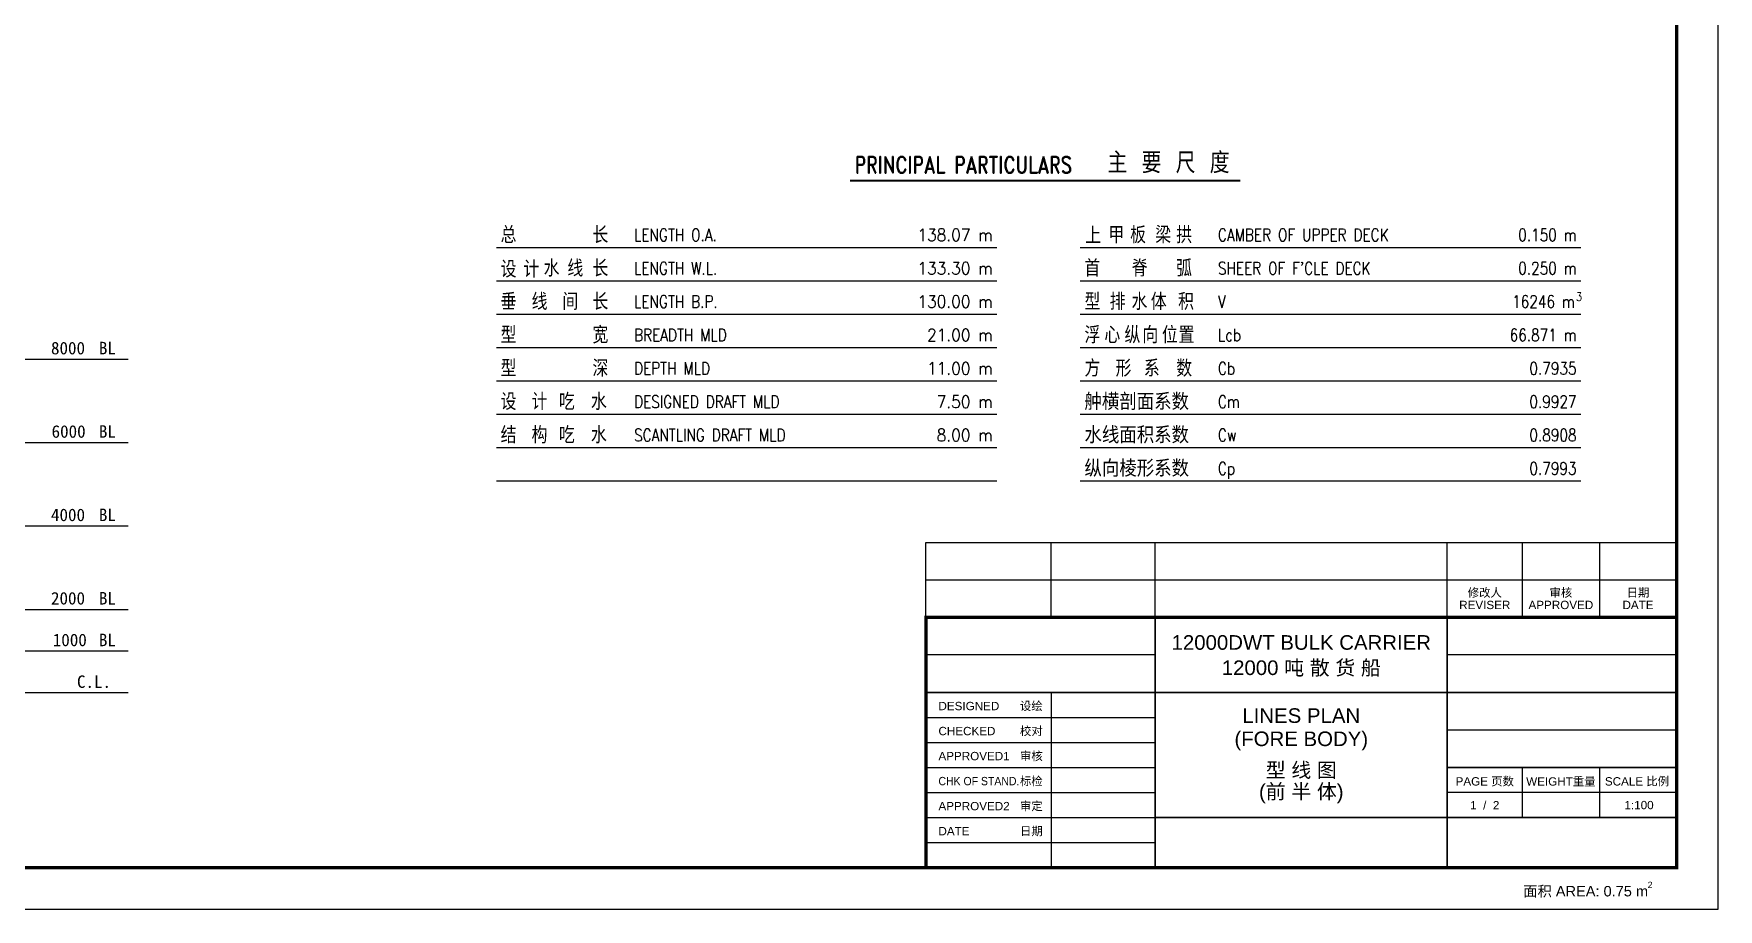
# Model space of a CAD drawing. Header units: millimetres. Extents: x 144707 to 335107, y -68023 to 180297.
# Drawn here: x 294712 to 335107, y 12138 to 33138 of the extents above; entities that cross this region are included whole.
import ezdxf
from ezdxf.enums import TextEntityAlignment as Align

# ---------------------------------------------------------------- set-up
doc = ezdxf.new("R2010")
doc.units = ezdxf.units.MM
for name, color, linetype in [('CONT_WIDE', 3, 'Continuous'), ('TEXT_C', 2, 'Continuous'), ('TEXT_E', 4, 'Continuous'), ('WATER LINE', 62, 'Continuous')]:
    doc.layers.add(name, color=color, linetype=linetype)
doc.styles.add('HZ', font='romans', dxfattribs={"width": 0.8, "height": 4, "bigfont": 'hzdx'})
doc.styles.add('HZDX', font='romans.shx', dxfattribs={"width": 0.8, "height": 300})
doc.styles.add('ROMAND', font='romand', dxfattribs={"width": 0.8, "height": 5})
doc.styles.add('SWISS721LIGHTBT', font='swissl.ttf')

# ---------------------------------------------------------------- blocks, each defined once
blk = doc.blocks.new('TITLE3')
for p, q in [((-12500, 5100), (-18000, 5100)), ((0, 5100), (-5500, 5100)), ((-15000, 4200), (-15000, 0)), ((-18000, 3600), (-12500, 3600)), ((0, 3300), (-5500, 3300)), ((-18000, 3000), (-12500, 3000)), ((-18000, 2400), (-12500, 2400)), ((-18000, 1800), (-12500, 1800)), ((0, 1800), (-5500, 1800)), ((-18000, 1200), (-12500, 1200)), ((-5500, 0), (-5500, 1200)), ((-18000, 600), (-12500, 600))]:
    blk.add_line(p, q)
at = {"const_width": 80}
blk.add_lwpolyline([(-18000, 0), (0, 0), (0, 6000), (-18000, 6000)], close=True, dxfattribs=at)
at = {"const_width": 40}
for points in [[(-12500, 6000), (-12500, 0)], [(-5500, 6000), (-5500, 0)], [(-18000, 4200), (0, 4200)], [(-5500, 2400), (0, 2400)], [(-12500, 1200), (0, 1200)]]:
    blk.add_lwpolyline(points, dxfattribs=at)

msp = doc.modelspace()

# ---------------------------------------------------------------- linework, layer by layer
for p, q in [((305807.6496, 28012.193), (317807.6496, 28012.193)), ((319807.6496, 28012.193), (331807.6496, 28012.193)), ((305807.6496, 27212.193), (317807.6496, 27212.193)), ((319807.6496, 27212.193), (331807.6496, 27212.193)), ((305807.6496, 26412.193), (317807.6496, 26412.193)), ((319807.6496, 26412.193), (331807.6496, 26412.193)), ((305807.6496, 25612.193), (317807.6496, 25612.193)), ((319807.6496, 25612.193), (331807.6496, 25612.193)), ((305807.6496, 24812.193), (317807.6496, 24812.193)), ((319807.6496, 24812.193), (331807.6496, 24812.193)), ((305807.6496, 24012.193), (317807.6496, 24012.193)), ((319807.6496, 24012.193), (331807.6496, 24012.193)), ((319807.6496, 24012.193), (331807.6496, 24012.193)), ((305807.6496, 23212.193), (317807.6496, 23212.193)), ((319807.6496, 23212.193), (331807.6496, 23212.193)), ((319807.6496, 23212.193), (331807.6496, 23212.193)), ((319807.6496, 23212.193), (331807.6496, 23212.193)), ((305807.6496, 22412.193), (317807.6496, 22412.193)), ((319807.6496, 22412.193), (331807.6496, 22412.193)), ((319807.6496, 22412.193), (331807.6496, 22412.193)), ((319807.6496, 22412.193), (331807.6496, 22412.193)), ((316106.5908, 20938.493), (334106.5908, 20938.493)), ((316106.5908, 19138.493), (316106.5908, 20938.493)), ((319106.5908, 19138.493), (319106.5908, 20938.493)), ((321606.5908, 19138.493), (321606.5908, 20938.493)), ((328606.5908, 19138.493), (328606.5908, 20938.493)), ((330406.5908, 20938.493), (330406.5908, 19138.493)), ((332256.5908, 20938.493), (332256.5908, 19138.493)), ((334106.5908, 19138.493), (334106.5908, 20938.493)), ((316106.5908, 20038.493), (334106.5908, 20038.493)), ((330406.5908, 15538.493), (330406.5908, 14338.493)), ((332256.5908, 15538.493), (332256.5908, 14338.493))]:
    msp.add_line(p, q)
at = {"color": 1}
for points in [[(216206.5908, 12138.493), (335106.5908, 12138.493), (335106.5908, 54138.493), (216206.5908, 54138.493)], [(218706.5908, 13138.493), (334106.5908, 13138.493), (334106.5908, 53138.493), (218706.5908, 53138.493)]]:
    msp.add_lwpolyline(points, close=True, dxfattribs=at)
at = {"color": 1, "const_width": 80}
msp.add_lwpolyline([(218706.5908, 53138.493), (334106.5908, 53138.493), (334106.5908, 13138.493), (218706.5908, 13138.493), (218706.5908, 53178.493)], dxfattribs=at)
at = {"layer": 'CONT_WIDE', "const_width": 50}
msp.add_lwpolyline([(314288.6918, 29612.193), (323646.5308, 29612.193)], dxfattribs=at)
at = {"layer": 'WATER LINE', "color": 52}
for points in [[(223644.8975, 25332.7126), (296980.896, 25332.7126)], [(223644.8975, 23332.713), (296980.896, 23332.713)], [(223644.8975, 21332.713), (296980.896, 21332.713)], [(223644.8975, 19332.713), (296980.896, 19332.713)], [(296980.896, 18332.7137), (223644.8975, 18332.7137)], [(296980.896, 17332.7122), (223644.8975, 17332.7122)]]:
    msp.add_lwpolyline(points, dxfattribs=at)

# ---------------------------------------------------------------- block references
msp.add_blockref('TITLE3', (334106.5908, 13138.493))

# ---------------------------------------------------------------- texts
at = {"style": 'SWISS721LIGHTBT'}
for s, height, p in [('修改人', 200, (329506.5908, 19738.493)), ('审核', 200, (331331.5908, 19738.493)), ('日期', 200, (333181.5908, 19738.493)), ('REVISER', 200, (329506.5908, 19438.493)), ('APPROVED', 200, (331331.5908, 19438.493)), ('DATE', 200, (333181.5908, 19438.493)), ('12000DWT BULK CARRIER', 350, (325106.5908, 18538.493)), ('12000 吨 散 货 船', 350, (325106.5908, 17938.493)), ('LINES PLAN', 350, (325106.5908, 16784.6075)), ('(FORE BODY)', 350, (325106.5908, 16184.6075)), ('型 线 图', 350, (325106.5908, 15484.6075)), ('(前 半 体)', 350, (325106.5908, 14937.424)), ('PAGE 页数', 200, (329506.5908, 15213.493)), ('WEIGHT重量', 200, (331331.5908, 15213.493)), ('SCALE 比例', 200, (333156.5908, 15213.493)), ('1  /  2', 200, (329506.5908, 14638.493)), ('1:100', 200, (333206.5908, 14638.493))]:
    msp.add_text(s, height=height, dxfattribs=at).set_placement(p, align=Align.MIDDLE)
for s, p in [('DESIGNED', (316406.5908, 17013.493)), ('CHECKED', (316406.5908, 16413.493)), ('APPROVED1', (316406.5908, 15813.493)), ('APPROVED2', (316406.5908, 14613.493)), ('DATE', (316406.5908, 14013.493))]:
    msp.add_text(s, height=200, dxfattribs=at).set_placement(p, align=Align.MIDDLE_LEFT)
for s, p in [('设绘', (318906.5908, 17013.493)), ('校对', (318906.5908, 16413.493)), ('审核', (318906.5908, 15813.493)), ('标检', (318906.5908, 15213.493)), ('审定', (318906.5908, 14613.493)), ('日期', (318906.5908, 14013.493))]:
    msp.add_text(s, height=200, dxfattribs=at).set_placement(p, align=Align.MIDDLE_RIGHT)
at = {"style": 'SWISS721LIGHTBT', "width": 0.9}
msp.add_text('CHK OF STAND.', height=200, dxfattribs=at).set_placement((316406.5908, 15213.493), align=Align.MIDDLE_LEFT)
at = {"color": 1, "style": 'SWISS721LIGHTBT'}
msp.add_text('面积 AREA: 0.75 m', height=250, dxfattribs=at).set_placement((333422.5812, 12573.0529), align=Align.MIDDLE_RIGHT)
msp.add_text('2', height=150, dxfattribs=at).set_placement((333413.5107, 12725.8553), align=Align.MIDDLE_LEFT)
at = {"layer": 'TEXT_C', "style": 'HZ'}
for s, height, p in [('主 要 尺 度', 500, (320459.5923, 29792.1533)), ('总', 400, (305907.6496, 28112.193)), ('长', 400, (308110.1713, 28112.193)), ('上', 400, (319928.7724, 28099.076)), ('甲', 400, (320479.4618, 28112.193)), ('板', 400, (321003.4204, 28112.193)), ('梁', 400, (321605.4312, 28112.193)), ('拱', 400, (322107.6496, 28112.193)), ('设', 400, (305907.6496, 27290.1436)), ('计', 400, (306454.381, 27290.1436)), ('水', 400, (306939.0572, 27312.193)), ('线', 400, (307509.002, 27312.193)), ('长', 400, (308110.1713, 27312.193)), ('首', 400, (319907.6496, 27312.193)), ('脊', 400, (321039.6192, 27312.193)), ('弧', 400, (322107.6496, 27312.193)), ('垂', 400, (305907.6496, 26512.193)), ('线', 400, (306651.0971, 26512.193)), ('间', 400, (307388.8997, 26512.193)), ('长', 400, (308110.1713, 26512.193)), ('型', 400, (319907.6496, 26512.193)), ('排', 400, (320511.6813, 26512.193)), ('水', 400, (321036.979, 26512.193)), ('体 积', 400, (321498.7317, 26512.193)), ('型', 400, (305907.6496, 25712.193)), ('宽', 400, (308110.1713, 25712.193)), ('浮', 400, (319907.6496, 25712.193)), ('心', 400, (320385.1758, 25712.193)), ('纵', 400, (320867.8867, 25712.193)), ('向', 400, (321296.302, 25712.193)), ('位', 400, (321765.0972, 25712.193)), ('置', 400, (322164.2409, 25712.193)), ('型', 400, (305907.6496, 24912.193)), ('深', 400, (308110.1713, 24912.193)), ('方', 400, (319907.6496, 24912.193)), ('形', 400, (320653.4253, 24912.193)), ('系', 400, (321332.4672, 24912.193)), ('数', 400, (322108.9444, 24912.193)), ('设', 400, (305907.6496, 24112.193)), ('计', 400, (306651.0971, 24112.193)), ('吃', 400, (307304.7921, 24112.193)), ('水', 400, (308074.4615, 24112.193)), ('结', 400, (305907.6496, 23312.193)), ('构', 400, (306651.0971, 23312.193)), ('吃', 400, (307304.7921, 23312.193)), ('水', 400, (308074.4615, 23312.193))]:
    msp.add_text(s, height=height, dxfattribs=at).set_placement(p)
at = {"layer": 'TEXT_C', "style": 'HZ', "width": 1.1}
for s, p in [('舯横剖面系数', (319907.6496, 24112.193)), ('水线面积系数', (319907.6496, 23312.193)), ('纵向棱形系数', (319907.6496, 22512.193))]:
    msp.add_text(s, height=400, dxfattribs=at).set_placement(p)
at = {"layer": 'TEXT_E'}
for s, height, style, width, p in [('PRINCIPAL PARTICULARS', 400, 'ROMAND', 0.8, (314400.3823, 29792.1533)), ('LENGTH O.A.', 300, 'HZDX', 0.8, (309107.6496, 28162.193)), ('CAMBER OF UPPER DECK', 300, 'HZDX', 0.8, (323107.6496, 28162.193)), ('LENGTH W.L.', 300, 'HZDX', 0.8, (309107.6496, 27362.193)), ("SHEER OF F'CLE DECK", 300, 'HZDX', 0.8, (323107.6496, 27362.193)), ('LENGTH B.P.', 300, 'HZDX', 0.8, (309107.6496, 26562.193)), ('V', 300, 'HZDX', 0.8, (323107.6496, 26562.193)), ('3', 200, 'HZDX', 0.9, (331690.684, 26728.9042)), ('BREADTH MLD', 300, 'HZDX', 0.8, (309107.6496, 25762.193)), ('Lcb', 300, 'HZDX', 0.8, (323107.6496, 25762.193)), ('DEPTH MLD', 300, 'HZDX', 0.8, (309107.6496, 24962.193)), ('Cb', 300, 'HZDX', 0.8, (323107.6496, 24962.193)), ('DESIGNED DRAFT MLD', 300, 'HZDX', 0.8, (309107.6496, 24162.193)), ('Cm', 300, 'HZDX', 0.8, (323107.6496, 24162.193)), ('SCANTLING DRAFT MLD', 300, 'HZDX', 0.8, (309107.6496, 23362.193)), ('Cw', 300, 'HZDX', 0.8, (323107.6496, 23362.193)), ('Cp', 300, 'HZDX', 0.8, (323107.6496, 22562.193))]:
    msp.add_text(s, height=height, dxfattribs=dict(at, style=style, width=width)).set_placement(p)
at = {"layer": 'TEXT_E', "style": 'HZDX'}
for s, width, p in [('138.07 m', 0.9, (317707.6496, 28162.193)), ('0.150 m', 0.8, (331707.6496, 28162.193)), ('133.30 m', 0.9, (317707.6496, 27362.193)), ('0.250 m', 0.8, (331707.6496, 27362.193)), ('130.00 m', 0.9, (317707.6496, 26562.193)), ('16246 m', 0.8, (331665.1808, 26562.193)), ('21.00 m', 0.9, (317707.6496, 25762.193)), ('66.871 m', 0.8, (331707.6496, 25762.193)), ('11.00 m', 0.9, (317707.6496, 24962.193)), ('0.7935', 0.8, (331707.6496, 24962.193)), ('7.50 m', 0.9, (317707.6496, 24162.193)), ('0.9927', 0.8, (331707.6496, 24162.193)), ('8.00 m', 0.9, (317707.6496, 23362.193)), ('0.8908', 0.8, (331707.6496, 23362.193)), ('0.7993', 0.8, (331707.6496, 22562.193))]:
    msp.add_text(s, height=300, dxfattribs=dict(at, width=width)).set_placement(p, align=Align.RIGHT)
at = {"layer": 'WATER LINE', "color": 52}
for s, p in [('8000', (295126.1079, 25448.4629)), ('BL', (296275.151, 25448.4629)), ('6000', (295140.3936, 23448.4629)), ('BL', (296275.151, 23448.4633)), ('4000', (295126.1079, 21448.4629)), ('BL', (296275.151, 21448.4633)), ('2000', (295126.1079, 19448.4629)), ('BL', (296275.151, 19448.4633)), ('1000', (295168.965, 18448.4629)), ('BL', (296275.151, 18448.464)), ('C.L.', (295749.7541, 17448.4629))]:
    msp.add_text(s, height=300, dxfattribs=at).set_placement(p)

doc.saveas('drawing.dxf')
